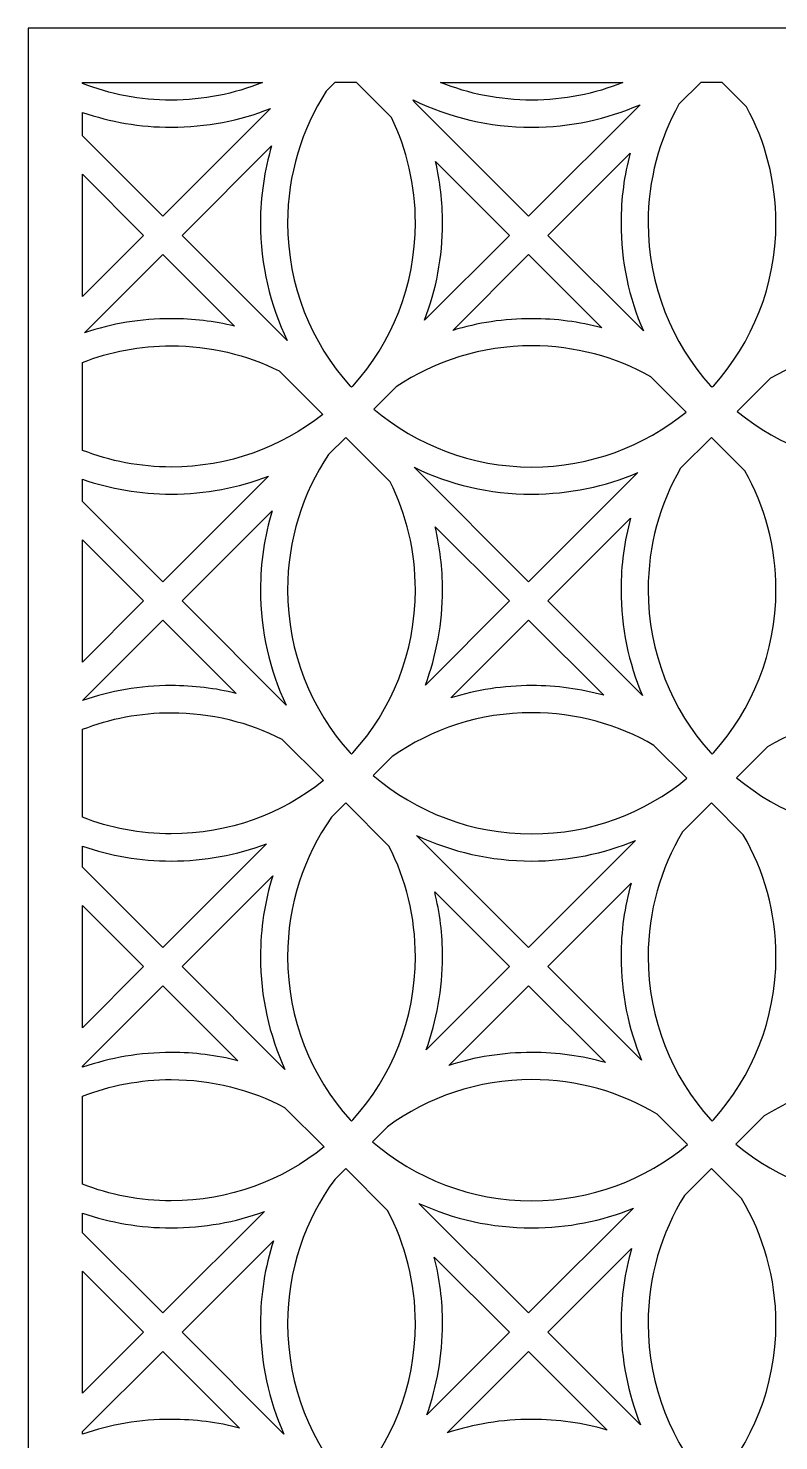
# Model space of a CAD drawing. Header units: centimetres. Extents: x -9.6 to 1.7, y -7 to 12.9.
# Drawn here: x -3.5 to -0.78, y 7.76 to 12.89 of the extents above; entities that cross this region are included whole.
import ezdxf

# ---------------------------------------------------------------- set-up
doc = ezdxf.new("R2010")
doc.units = ezdxf.units.CM
doc.header["$MEASUREMENT"] = 0
doc.layers.add('layer 1', color=7, linetype='Continuous')

msp = doc.modelspace()

# ---------------------------------------------------------------- linework, layer by layer
at = {"layer": 'layer 1', "color": 242}
for points, knots in [([(-3.50443, -7.01306), (-3.50443, -7.01306), (-3.50443, -6.87915), (-3.50443, -6.87915), (-3.50443, -6.87915), (-3.50443, -6.87915), (-3.50443, -6.07805), (-3.50443, -6.07805), (-3.50443, -6.07805), (-3.50443, -6.07805), (-3.50443, -5.8667), (-3.50443, -5.8667), (-3.50443, -5.8667), (-3.50443, -5.8667), (-3.50443, -5.76213), (-3.50443, -5.76213), (-3.50443, -5.76213), (-3.50443, -5.76213), (-3.50443, -5.55076), (-3.50443, -5.55076), (-3.50443, -5.55076), (-3.50443, -5.55076), (-3.50443, -4.74492), (-3.50443, -4.74492), (-3.50443, -4.74492), (-3.50443, -4.74492), (-3.50443, -4.53359), (-3.50443, -4.53359), (-3.50443, -4.53359), (-3.50443, -4.53359), (-3.50443, -4.42902), (-3.50443, -4.42902), (-3.50443, -4.42902), (-3.50443, -4.42902), (-3.50443, -4.21759), (-3.50443, -4.21759), (-3.50443, -4.21759), (-3.50443, -4.21759), (-3.50443, -3.4119), (-3.50443, -3.4119), (-3.50443, -3.4119), (-3.50443, -3.4119), (-3.50443, -3.20048), (-3.50443, -3.20048), (-3.50443, -3.20048), (-3.50443, -3.20048), (-3.50443, -3.09591), (-3.50443, -3.09591), (-3.50443, -3.09591), (-3.50443, -3.09591), (-3.50443, -2.88462), (-3.50443, -2.88462), (-3.50443, -2.88462), (-3.50443, -2.88462), (-3.50443, -2.07877), (-3.50443, -2.07877), (-3.50443, -2.07877), (-3.50443, -2.07877), (-3.50443, -1.86737), (-3.50443, -1.86737), (-3.50443, -1.86737), (-3.50443, -1.86737), (-3.50443, -1.7628), (-3.50443, -1.7628), (-3.50443, -1.7628), (-3.50443, -1.7628), (-3.50443, -1.55138), (-3.50443, -1.55138), (-3.50443, -1.55138), (-3.50443, -1.55138), (-3.50443, -0.74559), (-3.50443, -0.74559), (-3.50443, -0.74559), (-3.50443, -0.74559), (-3.50443, -0.53426), (-3.50443, -0.53426), (-3.50443, -0.53426), (-3.50443, -0.53426), (-3.50443, -0.42969), (-3.50443, -0.42969), (-3.50443, -0.42969), (-3.50443, -0.42969), (-3.50443, -0.21832), (-3.50443, -0.21832), (-3.50443, -0.21832), (-3.50443, -0.21832), (-3.50443, 0.58742), (-3.50443, 0.58742), (-3.50443, 0.58742), (-3.50443, 0.58742), (-3.50443, 0.79885), (-3.50443, 0.79885), (-3.50443, 0.79885), (-3.50443, 0.79885), (-3.50443, 0.90342), (-3.50443, 0.90342), (-3.50443, 0.90342), (-3.50443, 0.90342), (-3.50443, 1.11481), (-3.50443, 1.11481), (-3.50443, 1.11481), (-3.50443, 1.11481), (-3.50443, 1.92064), (-3.50443, 1.92064), (-3.50443, 1.92064), (-3.50443, 1.92064), (-3.50443, 2.13196), (-3.50443, 2.13196), (-3.50443, 2.13196), (-3.50443, 2.13196), (-3.50443, 2.23653), (-3.50443, 2.23653), (-3.50443, 2.23653), (-3.50443, 2.23653), (-3.50443, 2.44794), (-3.50443, 2.44794), (-3.50443, 2.44794), (-3.50443, 2.44794), (-3.50443, 3.25364), (-3.50443, 3.25364), (-3.50443, 3.25364), (-3.50443, 3.25364), (-3.50443, 3.46508), (-3.50443, 3.46508), (-3.50443, 3.46508), (-3.50443, 3.46508), (-3.50443, 3.56965), (-3.50443, 3.56965), (-3.50443, 3.56965), (-3.50443, 3.56965), (-3.50443, 3.78101), (-3.50443, 3.78101), (-3.50443, 3.78101), (-3.50443, 3.78101), (-3.50443, 4.58616), (-3.50443, 4.58616), (-3.50443, 4.58616), (-3.50443, 4.58616), (-3.50443, 4.79819), (-3.50443, 4.79819), (-3.50443, 4.79819), (-3.50443, 4.79819), (-3.50443, 4.90276), (-3.50443, 4.90276), (-3.50443, 4.90276), (-3.50443, 4.90276), (-3.50443, 5.11408), (-3.50443, 5.11408), (-3.50443, 5.11408), (-3.50443, 5.11408), (-3.50443, 5.91455), (-3.50443, 5.91455), (-3.50443, 5.91455), (-3.50443, 5.91455), (-3.50443, 6.13129), (-3.50443, 6.13129), (-3.50443, 6.13129), (-3.50443, 6.13129), (-3.50443, 6.23587), (-3.50443, 6.23587), (-3.50443, 6.23587), (-3.50443, 6.23587), (-3.50443, 6.44722), (-3.50443, 6.44722), (-3.50443, 6.44722), (-3.50443, 6.44722), (-3.50443, 7.24295), (-3.50443, 7.24295), (-3.50443, 7.24295), (-3.50443, 7.24295), (-3.50443, 7.46441), (-3.50443, 7.46441), (-3.50443, 7.46441), (-3.50443, 7.46441), (-3.50443, 7.56898), (-3.50443, 7.56898), (-3.50443, 7.56898), (-3.50443, 7.56898), (-3.50443, 7.78033), (-3.50443, 7.78033), (-3.50443, 7.78033), (-3.50443, 7.78033), (-3.50443, 8.57134), (-3.50443, 8.57134), (-3.50443, 8.57134), (-3.50443, 8.57134), (-3.50443, 8.79752), (-3.50443, 8.79752), (-3.50443, 8.79752), (-3.50443, 8.79752), (-3.50443, 8.90209), (-3.50443, 8.90209), (-3.50443, 8.90209), (-3.50443, 8.90209), (-3.50443, 9.11339), (-3.50443, 9.11339), (-3.50443, 9.11339), (-3.50443, 9.11339), (-3.50443, 9.89973), (-3.50443, 9.89973), (-3.50443, 9.89973), (-3.50443, 9.89973), (-3.50443, 10.13063), (-3.50443, 10.13063), (-3.50443, 10.13063), (-3.50443, 10.13063), (-3.50443, 10.2352), (-3.50443, 10.2352), (-3.50443, 10.2352), (-3.50443, 10.2352), (-3.50443, 10.4466), (-3.50443, 10.4466), (-3.50443, 10.4466), (-3.50443, 10.4466), (-3.50443, 11.22812), (-3.50443, 11.22812), (-3.50443, 11.22812), (-3.50443, 11.22812), (-3.50443, 11.46374), (-3.50443, 11.46374), (-3.50443, 11.46374), (-3.50443, 11.46374), (-3.50443, 11.56825), (-3.50443, 11.56825), (-3.50443, 11.56825), (-3.50443, 11.56825), (-3.50443, 11.77965), (-3.50443, 11.77965), (-3.50443, 11.77965), (-3.50443, 11.77965), (-3.50443, 12.55652), (-3.50443, 12.55652), (-3.50443, 12.55652), (-3.50443, 12.55652), (-3.50443, 12.79685), (-3.50443, 12.79685), (-3.50443, 12.79685), (-3.50443, 12.79685), (-3.50443, 12.89), (-3.50443, 12.89), (-3.50443, 12.89), (-3.50443, 12.89), (-2.50952, 12.89), (-2.50952, 12.89), (-2.50952, 12.89), (-2.50952, 12.89), (-2.19343, 12.89), (-2.19343, 12.89), (-2.19343, 12.89), (-2.19343, 12.89), (-1.18112, 12.89), (-1.18112, 12.89), (-1.18112, 12.89), (-1.18112, 12.89), (-0.86504, 12.89), (-0.86504, 12.89), (-0.86504, 12.89), (-0.86504, 12.89), (0.14727, 12.89), (0.14727, 12.89), (0.14727, 12.89), (0.14727, 12.89), (0.46335, 12.89), (0.46335, 12.89), (0.46335, 12.89), (0.46335, 12.89), (1.47566, 12.89), (1.47566, 12.89), (1.47566, 12.89), (1.47566, 12.89), (1.65197, 12.89), (1.65197, 12.89), (1.65197, 12.89), (1.65197, 12.89), (1.65197, 12.71368), (1.65197, 12.71368), (1.65197, 12.71368), (1.65197, 12.71368), (1.65197, 11.64998), (1.65197, 11.64998), (1.65197, 11.64998), (1.65197, 11.64998), (1.65197, 11.38212), (1.65197, 11.38212), (1.65197, 11.38212), (1.65197, 11.38212), (1.65197, 10.31687), (1.65197, 10.31687), (1.65197, 10.31687), (1.65197, 10.31687), (1.65197, 10.04892), (1.65197, 10.04892), (1.65197, 10.04892), (1.65197, 10.04892), (1.65197, 8.98376), (1.65197, 8.98376), (1.65197, 8.98376), (1.65197, 8.98376), (1.65197, 8.71584), (1.65197, 8.71584), (1.65197, 8.71584), (1.65197, 8.71584), (1.65197, 7.65065), (1.65197, 7.65065), (1.65197, 7.65065), (1.65197, 7.65065), (1.65197, 7.38278), (1.65197, 7.38278), (1.65197, 7.38278), (1.65197, 7.38278), (1.65197, 6.31757), (1.65197, 6.31757), (1.65197, 6.31757), (1.65197, 6.31757), (1.65197, 6.04965), (1.65197, 6.04965), (1.65197, 6.04965), (1.65197, 6.04965), (1.65197, 4.98447), (1.65197, 4.98447), (1.65197, 4.98447), (1.65197, 4.98447), (1.65197, 4.7165), (1.65197, 4.7165), (1.65197, 4.7165), (1.65197, 4.7165), (1.65197, 3.65134), (1.65197, 3.65134), (1.65197, 3.65134), (1.65197, 3.65134), (1.65197, 3.38337), (1.65197, 3.38337), (1.65197, 3.38337), (1.65197, 3.38337), (1.65197, 2.31821), (1.65197, 2.31821), (1.65197, 2.31821), (1.65197, 2.31821), (1.65197, 2.05025), (1.65197, 2.05025), (1.65197, 2.05025), (1.65197, 2.05025), (1.65197, 0.98506), (1.65197, 0.98506), (1.65197, 0.98506), (1.65197, 0.98506), (1.65197, 0.71716), (1.65197, 0.71716), (1.65197, 0.71716), (1.65197, 0.71716), (1.65197, -0.34804), (1.65197, -0.34804), (1.65197, -0.34804), (1.65197, -0.34804), (1.65197, -0.6159), (1.65197, -0.6159), (1.65197, -0.6159), (1.65197, -0.6159), (1.65197, -1.68111), (1.65197, -1.68111), (1.65197, -1.68111), (1.65197, -1.68111), (1.65197, -1.94899), (1.65197, -1.94899), (1.65197, -1.94899), (1.65197, -1.94899), (1.65197, -3.01419), (1.65197, -3.01419), (1.65197, -3.01419), (1.65197, -3.01419), (1.65197, -3.28215), (1.65197, -3.28215), (1.65197, -3.28215), (1.65197, -3.28215), (1.65197, -4.34732), (1.65197, -4.34732), (1.65197, -4.34732), (1.65197, -4.34732), (1.65197, -4.61528), (1.65197, -4.61528), (1.65197, -4.61528), (1.65197, -4.61528), (1.65197, -5.68045), (1.65197, -5.68045), (1.65197, -5.68045), (1.65197, -5.68045), (1.65197, -5.94842), (1.65197, -5.94842), (1.65197, -5.94842), (1.65197, -5.94842), (1.65197, -7.01306), (1.65197, -7.01306), (1.65197, -7.01306), (1.65197, -7.01306), (1.59217, -7.01306), (1.59217, -7.01306), (1.59217, -7.01306), (1.59217, -7.01306), (1.32374, -7.01306), (1.32374, -7.01306), (1.32374, -7.01306), (1.32374, -7.01306), (0.56219, -7.01306), (0.56219, -7.01306), (0.56219, -7.01306), (0.56219, -7.01306), (0.343, -7.01306), (0.343, -7.01306), (0.343, -7.01306), (0.343, -7.01306), (0.26378, -7.01306), (0.26378, -7.01306), (0.26378, -7.01306), (0.26378, -7.01306), (0.01441, -7.01306), (0.01441, -7.01306), (0.01441, -7.01306), (0.01441, -7.01306), (-0.74712, -7.01306), (-0.74712, -7.01306), (-0.74712, -7.01306), (-0.74712, -7.01306), (-0.98155, -7.01306), (-0.98155, -7.01306), (-0.98155, -7.01306), (-0.98155, -7.01306), (-1.06461, -7.01306), (-1.06461, -7.01306), (-1.06461, -7.01306), (-1.06461, -7.01306), (-1.29501, -7.01306), (-1.29501, -7.01306), (-1.29501, -7.01306), (-1.29501, -7.01306), (-2.0565, -7.01306), (-2.0565, -7.01306), (-2.0565, -7.01306), (-2.0565, -7.01306), (-2.30994, -7.01306), (-2.30994, -7.01306), (-2.30994, -7.01306), (-2.30994, -7.01306), (-2.38508, -7.01306), (-2.38508, -7.01306), (-2.38508, -7.01306), (-2.38508, -7.01306), (-2.60434, -7.01306), (-2.60434, -7.01306), (-2.60434, -7.01306), (-2.60434, -7.01306), (-3.36596, -7.01306), (-3.36596, -7.01306), (-3.36596, -7.01306), (-3.36596, -7.01306), (-3.50443, -7.01306), (-3.50443, -7.01306)], [0, 0, 0, 0, 0.0086957, 0.0086957, 0.0086957, 0.0086957, 0.0173913, 0.0173913, 0.0173913, 0.0173913, 0.026087, 0.026087, 0.026087, 0.026087, 0.0347826, 0.0347826, 0.0347826, 0.0347826, 0.0434783, 0.0434783, 0.0434783, 0.0434783, 0.0521739, 0.0521739, 0.0521739, 0.0521739, 0.0608696, 0.0608696, 0.0608696, 0.0608696, 0.0695652, 0.0695652, 0.0695652, 0.0695652, 0.0782609, 0.0782609, 0.0782609, 0.0782609, 0.0869565, 0.0869565, 0.0869565, 0.0869565, 0.0956522, 0.0956522, 0.0956522, 0.0956522, 0.1043478, 0.1043478, 0.1043478, 0.1043478, 0.1130435, 0.1130435, 0.1130435, 0.1130435, 0.1217391, 0.1217391, 0.1217391, 0.1217391, 0.1304348, 0.1304348, 0.1304348, 0.1304348, 0.1391304, 0.1391304, 0.1391304, 0.1391304, 0.1478261, 0.1478261, 0.1478261, 0.1478261, 0.1565217, 0.1565217, 0.1565217, 0.1565217, 0.1652174, 0.1652174, 0.1652174, 0.1652174, 0.173913, 0.173913, 0.173913, 0.173913, 0.1826087, 0.1826087, 0.1826087, 0.1826087, 0.1913043, 0.1913043, 0.1913043, 0.1913043, 0.2, 0.2, 0.2, 0.2, 0.2086957, 0.2086957, 0.2086957, 0.2086957, 0.2173913, 0.2173913, 0.2173913, 0.2173913, 0.226087, 0.226087, 0.226087, 0.226087, 0.2347826, 0.2347826, 0.2347826, 0.2347826, 0.2434783, 0.2434783, 0.2434783, 0.2434783, 0.2521739, 0.2521739, 0.2521739, 0.2521739, 0.2608696, 0.2608696, 0.2608696, 0.2608696, 0.2695652, 0.2695652, 0.2695652, 0.2695652, 0.2782609, 0.2782609, 0.2782609, 0.2782609, 0.2869565, 0.2869565, 0.2869565, 0.2869565, 0.2956522, 0.2956522, 0.2956522, 0.2956522, 0.3043478, 0.3043478, 0.3043478, 0.3043478, 0.3130435, 0.3130435, 0.3130435, 0.3130435, 0.3217391, 0.3217391, 0.3217391, 0.3217391, 0.3304348, 0.3304348, 0.3304348, 0.3304348, 0.3391304, 0.3391304, 0.3391304, 0.3391304, 0.3478261, 0.3478261, 0.3478261, 0.3478261, 0.3565217, 0.3565217, 0.3565217, 0.3565217, 0.3652174, 0.3652174, 0.3652174, 0.3652174, 0.373913, 0.373913, 0.373913, 0.373913, 0.3826087, 0.3826087, 0.3826087, 0.3826087, 0.3913043, 0.3913043, 0.3913043, 0.3913043, 0.4, 0.4, 0.4, 0.4, 0.4086957, 0.4086957, 0.4086957, 0.4086957, 0.4173913, 0.4173913, 0.4173913, 0.4173913, 0.426087, 0.426087, 0.426087, 0.426087, 0.4347826, 0.4347826, 0.4347826, 0.4347826, 0.4434783, 0.4434783, 0.4434783, 0.4434783, 0.4521739, 0.4521739, 0.4521739, 0.4521739, 0.4608696, 0.4608696, 0.4608696, 0.4608696, 0.4695652, 0.4695652, 0.4695652, 0.4695652, 0.4782609, 0.4782609, 0.4782609, 0.4782609, 0.4869565, 0.4869565, 0.4869565, 0.4869565, 0.4956522, 0.4956522, 0.4956522, 0.4956522, 0.5043478, 0.5043478, 0.5043478, 0.5043478, 0.5130435, 0.5130435, 0.5130435, 0.5130435, 0.5217391, 0.5217391, 0.5217391, 0.5217391, 0.5304348, 0.5304348, 0.5304348, 0.5304348, 0.5391304, 0.5391304, 0.5391304, 0.5391304, 0.5478261, 0.5478261, 0.5478261, 0.5478261, 0.5565217, 0.5565217, 0.5565217, 0.5565217, 0.5652174, 0.5652174, 0.5652174, 0.5652174, 0.573913, 0.573913, 0.573913, 0.573913, 0.5826087, 0.5826087, 0.5826087, 0.5826087, 0.5913043, 0.5913043, 0.5913043, 0.5913043, 0.6, 0.6, 0.6, 0.6, 0.6086957, 0.6086957, 0.6086957, 0.6086957, 0.6173913, 0.6173913, 0.6173913, 0.6173913, 0.626087, 0.626087, 0.626087, 0.626087, 0.6347826, 0.6347826, 0.6347826, 0.6347826, 0.6434783, 0.6434783, 0.6434783, 0.6434783, 0.6521739, 0.6521739, 0.6521739, 0.6521739, 0.6608696, 0.6608696, 0.6608696, 0.6608696, 0.6695652, 0.6695652, 0.6695652, 0.6695652, 0.6782609, 0.6782609, 0.6782609, 0.6782609, 0.6869565, 0.6869565, 0.6869565, 0.6869565, 0.6956522, 0.6956522, 0.6956522, 0.6956522, 0.7043478, 0.7043478, 0.7043478, 0.7043478, 0.7130435, 0.7130435, 0.7130435, 0.7130435, 0.7217391, 0.7217391, 0.7217391, 0.7217391, 0.7304348, 0.7304348, 0.7304348, 0.7304348, 0.7391304, 0.7391304, 0.7391304, 0.7391304, 0.7478261, 0.7478261, 0.7478261, 0.7478261, 0.7565217, 0.7565217, 0.7565217, 0.7565217, 0.7652174, 0.7652174, 0.7652174, 0.7652174, 0.773913, 0.773913, 0.773913, 0.773913, 0.7826087, 0.7826087, 0.7826087, 0.7826087, 0.7913043, 0.7913043, 0.7913043, 0.7913043, 0.8, 0.8, 0.8, 0.8, 0.8086957, 0.8086957, 0.8086957, 0.8086957, 0.8173913, 0.8173913, 0.8173913, 0.8173913, 0.826087, 0.826087, 0.826087, 0.826087, 0.8347826, 0.8347826, 0.8347826, 0.8347826, 0.8434783, 0.8434783, 0.8434783, 0.8434783, 0.8521739, 0.8521739, 0.8521739, 0.8521739, 0.8608696, 0.8608696, 0.8608696, 0.8608696, 0.8695652, 0.8695652, 0.8695652, 0.8695652, 0.8782609, 0.8782609, 0.8782609, 0.8782609, 0.8869565, 0.8869565, 0.8869565, 0.8869565, 0.8956522, 0.8956522, 0.8956522, 0.8956522, 0.9043478, 0.9043478, 0.9043478, 0.9043478, 0.9130435, 0.9130435, 0.9130435, 0.9130435, 0.9217391, 0.9217391, 0.9217391, 0.9217391, 0.9304348, 0.9304348, 0.9304348, 0.9304348, 0.9391304, 0.9391304, 0.9391304, 0.9391304, 0.9478261, 0.9478261, 0.9478261, 0.9478261, 0.9565217, 0.9565217, 0.9565217, 0.9565217, 0.9652174, 0.9652174, 0.9652174, 0.9652174, 0.973913, 0.973913, 0.973913, 0.973913, 0.9826087, 0.9826087, 0.9826087, 0.9826087, 1, 1, 1, 1]), ([(-3.30737, 12.68932), (-3.20748, 12.65033), (-3.09881, 12.62892), (-2.98513, 12.62892), (-2.98513, 12.62892), (-2.86799, 12.62892), (-2.75616, 12.65165), (-2.65378, 12.69294), (-2.65378, 12.69294), (-2.65378, 12.69294), (-3.30737, 12.69294), (-3.30737, 12.69294), (-3.30737, 12.69294), (-3.30737, 12.69294), (-3.30737, 12.68932), (-3.30737, 12.68932)], [0, 0, 0, 0, 0.2, 0.2, 0.2, 0.2, 0.4, 0.4, 0.4, 0.4, 0.6, 0.6, 0.6, 0.6, 1, 1, 1, 1]), ([(-2.56252, 12.18258), (-2.56252, 12.35871), (-2.51114, 12.52286), (-2.42256, 12.66087), (-2.42256, 12.66087), (-2.42256, 12.66087), (-2.39049, 12.69294), (-2.39049, 12.69294), (-2.39049, 12.69294), (-2.39049, 12.69294), (-2.31246, 12.69294), (-2.31246, 12.69294), (-2.31246, 12.69294), (-2.31246, 12.69294), (-2.18522, 12.5657), (-2.18522, 12.5657), (-2.18522, 12.5657), (-2.12956, 12.44973), (-2.09836, 12.31979), (-2.09836, 12.18258), (-2.09836, 12.18258), (-2.09836, 11.95479), (-2.18433, 11.74707), (-2.32554, 11.59), (-2.32554, 11.59), (-2.32717, 11.58857), (-2.3288, 11.58712), (-2.33043, 11.58568), (-2.33043, 11.58568), (-2.3321, 11.58716), (-2.33378, 11.58865), (-2.33546, 11.59012), (-2.33546, 11.59012), (-2.4766, 11.74718), (-2.56252, 11.95485), (-2.56252, 12.18258)], [0, 0, 0, 0, 0.1, 0.1, 0.1, 0.1, 0.2, 0.2, 0.2, 0.2, 0.3, 0.3, 0.3, 0.3, 0.4, 0.4, 0.4, 0.4, 0.5, 0.5, 0.5, 0.5, 0.6, 0.6, 0.6, 0.6, 0.7, 0.7, 0.7, 0.7, 0.8, 0.8, 0.8, 0.8, 1, 1, 1, 1]), ([(-2.00702, 12.69294), (-1.90468, 12.65166), (-1.79287, 12.62892), (-1.67575, 12.62892), (-1.67575, 12.62892), (-1.55864, 12.62892), (-1.44684, 12.65166), (-1.34449, 12.69294), (-1.34449, 12.69294), (-1.34449, 12.69294), (-2.00702, 12.69294), (-2.00702, 12.69294)], [0, 0, 0, 0, 0.25, 0.25, 0.25, 0.25, 0.5, 0.5, 0.5, 0.5, 1, 1, 1, 1]), ([(-1.25314, 12.18258), (-1.25314, 12.33904), (-1.21255, 12.48603), (-1.14139, 12.61364), (-1.14139, 12.61364), (-1.14139, 12.61364), (-1.0621, 12.69294), (-1.0621, 12.69294), (-1.0621, 12.69294), (-1.0621, 12.69294), (-0.98406, 12.69294), (-0.98406, 12.69294), (-0.98406, 12.69294), (-0.98406, 12.69294), (-0.89566, 12.60454), (-0.89566, 12.60454), (-0.89566, 12.60454), (-0.82763, 12.47905), (-0.78898, 12.33532), (-0.78898, 12.18258), (-0.78898, 12.18258), (-0.78898, 11.95479), (-0.87495, 11.74706), (-1.01616, 11.59), (-1.01616, 11.59), (-1.01779, 11.58856), (-1.01942, 11.58712), (-1.02105, 11.58568), (-1.02105, 11.58568), (-1.02272, 11.58717), (-1.0244, 11.58866), (-1.02609, 11.59013), (-1.02609, 11.59013), (-1.16722, 11.74719), (-1.25314, 11.95486), (-1.25314, 12.18258)], [0, 0, 0, 0, 0.1, 0.1, 0.1, 0.1, 0.2, 0.2, 0.2, 0.2, 0.3, 0.3, 0.3, 0.3, 0.4, 0.4, 0.4, 0.4, 0.5, 0.5, 0.5, 0.5, 0.6, 0.6, 0.6, 0.6, 0.7, 0.7, 0.7, 0.7, 0.8, 0.8, 0.8, 0.8, 1, 1, 1, 1]), ([(-1.2821, 12.61228), (-1.40268, 12.55965), (-1.5358, 12.53039), (-1.67575, 12.53039), (-1.67575, 12.53039), (-1.83039, 12.53039), (-1.97671, 12.56606), (-2.10695, 12.62959), (-2.10695, 12.62959), (-2.10598, 12.62769), (-2.10501, 12.62579), (-2.10406, 12.62388), (-2.10406, 12.62388), (-2.10406, 12.62388), (-1.68728, 12.2071), (-1.68728, 12.2071), (-1.68728, 12.2071), (-1.68728, 12.2071), (-1.2821, 12.61228), (-1.2821, 12.61228)], [0, 0, 0, 0, 0.1666667, 0.1666667, 0.1666667, 0.1666667, 0.3333333, 0.3333333, 0.3333333, 0.3333333, 0.5, 0.5, 0.5, 0.5, 0.6666667, 0.6666667, 0.6666667, 0.6666667, 1, 1, 1, 1]), ([(-2.62411, 12.59866), (-2.73591, 12.5546), (-2.8577, 12.53039), (-2.98513, 12.53039), (-2.98513, 12.53039), (-3.09798, 12.53039), (-3.2064, 12.5494), (-3.30737, 12.58435), (-3.30737, 12.58435), (-3.30737, 12.58435), (-3.30737, 12.4988), (-3.30737, 12.4988), (-3.30737, 12.4988), (-3.30737, 12.4988), (-3.01567, 12.2071), (-3.01567, 12.2071), (-3.01567, 12.2071), (-3.01567, 12.2071), (-2.62411, 12.59866), (-2.62411, 12.59866)], [0, 0, 0, 0, 0.1666667, 0.1666667, 0.1666667, 0.1666667, 0.3333333, 0.3333333, 0.3333333, 0.3333333, 0.5, 0.5, 0.5, 0.5, 0.6666667, 0.6666667, 0.6666667, 0.6666667, 1, 1, 1, 1]), ([(-2.66105, 12.18258), (-2.66105, 12.27998), (-2.64685, 12.37407), (-2.6205, 12.46293), (-2.6205, 12.46293), (-2.6205, 12.46293), (-2.946, 12.13743), (-2.946, 12.13743), (-2.946, 12.13743), (-2.946, 12.13743), (-2.56374, 11.75517), (-2.56374, 11.75517), (-2.56374, 11.75517), (-2.6261, 11.88446), (-2.66105, 12.02944), (-2.66105, 12.18258)], [0, 0, 0, 0, 0.2, 0.2, 0.2, 0.2, 0.4, 0.4, 0.4, 0.4, 0.6, 0.6, 0.6, 0.6, 1, 1, 1, 1]), ([(-1.35167, 12.18258), (-1.35167, 12.27037), (-1.34012, 12.35546), (-1.31857, 12.43647), (-1.31857, 12.43647), (-1.31857, 12.43647), (-1.61761, 12.13743), (-1.61761, 12.13743), (-1.61761, 12.13743), (-1.61761, 12.13743), (-1.27031, 11.79013), (-1.27031, 11.79013), (-1.27031, 11.79013), (-1.32261, 11.9104), (-1.35167, 12.04309), (-1.35167, 12.18258)], [0, 0, 0, 0, 0.2, 0.2, 0.2, 0.2, 0.4, 0.4, 0.4, 0.4, 0.6, 0.6, 0.6, 0.6, 1, 1, 1, 1]), ([(-2.02523, 12.40571), (-2.00862, 12.33401), (-1.99983, 12.25932), (-1.99983, 12.18258), (-1.99983, 12.18258), (-1.99983, 12.05802), (-2.02302, 11.93888), (-2.06521, 11.82917), (-2.06521, 11.82917), (-2.06521, 11.82917), (-1.75695, 12.13743), (-1.75695, 12.13743), (-1.75695, 12.13743), (-1.75695, 12.13743), (-2.02523, 12.40571), (-2.02523, 12.40571)], [0, 0, 0, 0, 0.2, 0.2, 0.2, 0.2, 0.4, 0.4, 0.4, 0.4, 0.6, 0.6, 0.6, 0.6, 1, 1, 1, 1]), ([(-3.30737, 11.9154), (-3.30737, 11.9154), (-3.08534, 12.13743), (-3.08534, 12.13743), (-3.08534, 12.13743), (-3.08534, 12.13743), (-3.30737, 12.35946), (-3.30737, 12.35946), (-3.30737, 12.35946), (-3.30737, 12.35946), (-3.30737, 11.9154), (-3.30737, 11.9154)], [0, 0, 0, 0, 0.25, 0.25, 0.25, 0.25, 0.5, 0.5, 0.5, 0.5, 1, 1, 1, 1]), ([(-3.30012, 11.78331), (-3.20122, 11.81668), (-3.09528, 11.83477), (-2.98513, 11.83477), (-2.98513, 11.83477), (-2.90616, 11.83477), (-2.82937, 11.82541), (-2.75576, 11.80785), (-2.75576, 11.80785), (-2.75576, 11.80785), (-3.01567, 12.06776), (-3.01567, 12.06776), (-3.01567, 12.06776), (-3.01567, 12.06776), (-3.30012, 11.78331), (-3.30012, 11.78331)], [0, 0, 0, 0, 0.2, 0.2, 0.2, 0.2, 0.4, 0.4, 0.4, 0.4, 0.6, 0.6, 0.6, 0.6, 1, 1, 1, 1]), ([(-1.96282, 11.79222), (-1.87199, 11.81986), (-1.77561, 11.83477), (-1.67575, 11.83477), (-1.67575, 11.83477), (-1.58762, 11.83477), (-1.50222, 11.82312), (-1.42093, 11.80141), (-1.42093, 11.80141), (-1.42093, 11.80141), (-1.68728, 12.06776), (-1.68728, 12.06776), (-1.68728, 12.06776), (-1.68728, 12.06776), (-1.96282, 11.79222), (-1.96282, 11.79222)], [0, 0, 0, 0, 0.2, 0.2, 0.2, 0.2, 0.4, 0.4, 0.4, 0.4, 0.6, 0.6, 0.6, 0.6, 1, 1, 1, 1]), ([(-3.30737, 11.35621), (-3.20748, 11.31722), (-3.09881, 11.29581), (-2.98513, 11.29581), (-2.98513, 11.29581), (-2.77733, 11.29581), (-2.58622, 11.36736), (-2.43503, 11.48712), (-2.43503, 11.48712), (-2.43503, 11.48712), (-2.59271, 11.6448), (-2.59271, 11.6448), (-2.59271, 11.6448), (-2.71102, 11.70331), (-2.84423, 11.73624), (-2.98513, 11.73624), (-2.98513, 11.73624), (-3.09881, 11.73624), (-3.20749, 11.71481), (-3.30737, 11.67581), (-3.30737, 11.67581), (-3.30737, 11.67581), (-3.30737, 11.35621), (-3.30737, 11.35621)], [0, 0, 0, 0, 0.1428571, 0.1428571, 0.1428571, 0.1428571, 0.2857143, 0.2857143, 0.2857143, 0.2857143, 0.4285714, 0.4285714, 0.4285714, 0.4285714, 0.5714286, 0.5714286, 0.5714286, 0.5714286, 0.7142857, 0.7142857, 0.7142857, 0.7142857, 1, 1, 1, 1]), ([(-1.11512, 11.4956), (-1.26791, 11.37074), (-1.46309, 11.29581), (-1.67575, 11.29581), (-1.67575, 11.29581), (-1.8943, 11.29581), (-2.09437, 11.37495), (-2.24895, 11.50608), (-2.24895, 11.50608), (-2.24895, 11.50608), (-2.16786, 11.58718), (-2.16786, 11.58718), (-2.16786, 11.58718), (-2.02704, 11.68131), (-1.85781, 11.73624), (-1.67575, 11.73624), (-1.67575, 11.73624), (-1.51866, 11.73624), (-1.37113, 11.69531), (-1.24315, 11.62363), (-1.24315, 11.62363), (-1.24315, 11.62363), (-1.11512, 11.4956), (-1.11512, 11.4956)], [0, 0, 0, 0, 0.1428571, 0.1428571, 0.1428571, 0.1428571, 0.2857143, 0.2857143, 0.2857143, 0.2857143, 0.4285714, 0.4285714, 0.4285714, 0.4285714, 0.5714286, 0.5714286, 0.5714286, 0.5714286, 0.7142857, 0.7142857, 0.7142857, 0.7142857, 1, 1, 1, 1]), ([(0.20464, 11.50423), (0.05035, 11.37421), (-0.14886, 11.29581), (-0.36637, 11.29581), (-0.36637, 11.29581), (-0.58007, 11.29581), (-0.77613, 11.37144), (-0.92925, 11.4974), (-0.92925, 11.4974), (-0.92925, 11.4974), (-0.80817, 11.61848), (-0.80817, 11.61848), (-0.80817, 11.61848), (-0.67809, 11.69338), (-0.52722, 11.73624), (-0.36637, 11.73624), (-0.36637, 11.73624), (-0.18938, 11.73624), (-0.02451, 11.68434), (0.11391, 11.59496), (0.11391, 11.59496), (0.11391, 11.59496), (0.20464, 11.50423), (0.20464, 11.50423)], [0, 0, 0, 0, 0.1428571, 0.1428571, 0.1428571, 0.1428571, 0.2857143, 0.2857143, 0.2857143, 0.2857143, 0.4285714, 0.4285714, 0.4285714, 0.4285714, 0.5714286, 0.5714286, 0.5714286, 0.5714286, 0.7142857, 0.7142857, 0.7142857, 0.7142857, 1, 1, 1, 1]), ([(-2.56252, 10.84947), (-2.56252, 11.03152), (-2.50761, 11.20077), (-2.41347, 11.34157), (-2.41347, 11.34157), (-2.41347, 11.34157), (-2.35148, 11.40356), (-2.35148, 11.40356), (-2.35148, 11.40356), (-2.35148, 11.40356), (-2.18981, 11.24189), (-2.18981, 11.24189), (-2.18981, 11.24189), (-2.1313, 11.12358), (-2.09836, 10.99037), (-2.09836, 10.84947), (-2.09836, 10.84947), (-2.09836, 10.62168), (-2.18432, 10.41395), (-2.32554, 10.25689), (-2.32554, 10.25689), (-2.32716, 10.25546), (-2.32879, 10.25403), (-2.33041, 10.25259), (-2.33041, 10.25259), (-2.33214, 10.25413), (-2.33388, 10.25566), (-2.33562, 10.25719), (-2.33562, 10.25719), (-2.47667, 10.41422), (-2.56252, 10.62183), (-2.56252, 10.84947)], [0, 0, 0, 0, 0.1111111, 0.1111111, 0.1111111, 0.1111111, 0.2222222, 0.2222222, 0.2222222, 0.2222222, 0.3333333, 0.3333333, 0.3333333, 0.3333333, 0.4444444, 0.4444444, 0.4444444, 0.4444444, 0.5555556, 0.5555556, 0.5555556, 0.5555556, 0.6666667, 0.6666667, 0.6666667, 0.6666667, 0.7777778, 0.7777778, 0.7777778, 0.7777778, 1, 1, 1, 1]), ([(-1.25314, 10.84947), (-1.25314, 11.01032), (-1.21029, 11.16118), (-1.13538, 11.29126), (-1.13538, 11.29126), (-1.13538, 11.29126), (-1.02308, 11.40356), (-1.02308, 11.40356), (-1.02308, 11.40356), (-1.02308, 11.40356), (-0.9016, 11.28208), (-0.9016, 11.28208), (-0.9016, 11.28208), (-0.8299, 11.15411), (-0.78898, 11.00656), (-0.78898, 10.84947), (-0.78898, 10.84947), (-0.78898, 10.62168), (-0.87495, 10.41395), (-1.01616, 10.25689), (-1.01616, 10.25689), (-1.0178, 10.25545), (-1.01943, 10.254), (-1.02106, 10.25255), (-1.02106, 10.25255), (-1.0227, 10.25401), (-1.02434, 10.25546), (-1.02599, 10.25691), (-1.02599, 10.25691), (-1.16718, 10.41398), (-1.25314, 10.62169), (-1.25314, 10.84947)], [0, 0, 0, 0, 0.1111111, 0.1111111, 0.1111111, 0.1111111, 0.2222222, 0.2222222, 0.2222222, 0.2222222, 0.3333333, 0.3333333, 0.3333333, 0.3333333, 0.4444444, 0.4444444, 0.4444444, 0.4444444, 0.5555556, 0.5555556, 0.5555556, 0.5555556, 0.6666667, 0.6666667, 0.6666667, 0.6666667, 0.7777778, 0.7777778, 0.7777778, 0.7777778, 1, 1, 1, 1]), ([(-1.29049, 11.2755), (-1.40884, 11.22515), (-1.53904, 11.19728), (-1.67575, 11.19728), (-1.67575, 11.19728), (-1.82889, 11.19728), (-1.97387, 11.23223), (-2.10317, 11.2946), (-2.10317, 11.2946), (-2.10317, 11.2946), (-1.68728, 10.87871), (-1.68728, 10.87871), (-1.68728, 10.87871), (-1.68728, 10.87871), (-1.29049, 11.2755), (-1.29049, 11.2755)], [0, 0, 0, 0, 0.2, 0.2, 0.2, 0.2, 0.4, 0.4, 0.4, 0.4, 0.6, 0.6, 0.6, 0.6, 1, 1, 1, 1]), ([(-2.63173, 11.26265), (-2.74144, 11.22046), (-2.86058, 11.19728), (-2.98513, 11.19728), (-2.98513, 11.19728), (-3.09798, 11.19728), (-3.2064, 11.21628), (-3.30737, 11.25124), (-3.30737, 11.25124), (-3.30737, 11.25124), (-3.30737, 11.17041), (-3.30737, 11.17041), (-3.30737, 11.17041), (-3.30737, 11.17041), (-3.01567, 10.87871), (-3.01567, 10.87871), (-3.01567, 10.87871), (-3.01567, 10.87871), (-2.63173, 11.26265), (-2.63173, 11.26265)], [0, 0, 0, 0, 0.1666667, 0.1666667, 0.1666667, 0.1666667, 0.3333333, 0.3333333, 0.3333333, 0.3333333, 0.5, 0.5, 0.5, 0.5, 0.6666667, 0.6666667, 0.6666667, 0.6666667, 1, 1, 1, 1]), ([(-2.66105, 10.84947), (-2.66105, 10.94933), (-2.64614, 11.0457), (-2.6185, 11.13654), (-2.6185, 11.13654), (-2.6185, 11.13654), (-2.946, 10.80904), (-2.946, 10.80904), (-2.946, 10.80904), (-2.946, 10.80904), (-2.56788, 10.43092), (-2.56788, 10.43092), (-2.56788, 10.43092), (-2.62761, 10.55797), (-2.66105, 10.69981), (-2.66105, 10.84947)], [0, 0, 0, 0, 0.2, 0.2, 0.2, 0.2, 0.4, 0.4, 0.4, 0.4, 0.6, 0.6, 0.6, 0.6, 1, 1, 1, 1]), ([(-1.35167, 10.84947), (-1.35167, 10.9396), (-1.33951, 11.02689), (-1.31682, 11.10983), (-1.31682, 11.10983), (-1.31682, 11.10983), (-1.61761, 10.80904), (-1.61761, 10.80904), (-1.61761, 10.80904), (-1.61761, 10.80904), (-1.27398, 10.46541), (-1.27398, 10.46541), (-1.27398, 10.46541), (-1.324, 10.58344), (-1.35167, 10.71323), (-1.35167, 10.84947)], [0, 0, 0, 0, 0.2, 0.2, 0.2, 0.2, 0.4, 0.4, 0.4, 0.4, 0.6, 0.6, 0.6, 0.6, 1, 1, 1, 1]), ([(-2.02675, 11.07884), (-2.00919, 11.00523), (-1.99983, 10.92844), (-1.99983, 10.84947), (-1.99983, 10.84947), (-1.99983, 10.72779), (-2.02196, 10.61127), (-2.06232, 10.50367), (-2.06232, 10.50367), (-2.06232, 10.50367), (-1.75695, 10.80904), (-1.75695, 10.80904), (-1.75695, 10.80904), (-1.75695, 10.80904), (-2.02675, 11.07884), (-2.02675, 11.07884)], [0, 0, 0, 0, 0.2, 0.2, 0.2, 0.2, 0.4, 0.4, 0.4, 0.4, 0.6, 0.6, 0.6, 0.6, 1, 1, 1, 1]), ([(-3.30737, 10.58701), (-3.30737, 10.58701), (-3.08534, 10.80904), (-3.08534, 10.80904), (-3.08534, 10.80904), (-3.08534, 10.80904), (-3.30737, 11.03106), (-3.30737, 11.03106), (-3.30737, 11.03106), (-3.30737, 11.03106), (-3.30737, 10.58701), (-3.30737, 10.58701)], [0, 0, 0, 0, 0.25, 0.25, 0.25, 0.25, 0.5, 0.5, 0.5, 0.5, 1, 1, 1, 1]), ([(-3.30736, 10.44768), (-3.20638, 10.48262), (-3.09798, 10.50166), (-2.98513, 10.50166), (-2.98513, 10.50166), (-2.90392, 10.50166), (-2.82502, 10.49176), (-2.74952, 10.47322), (-2.74952, 10.47322), (-2.74952, 10.47322), (-3.01567, 10.73937), (-3.01567, 10.73937), (-3.01567, 10.73937), (-3.01567, 10.73937), (-3.30736, 10.44768), (-3.30736, 10.44768)], [0, 0, 0, 0, 0.2, 0.2, 0.2, 0.2, 0.4, 0.4, 0.4, 0.4, 0.6, 0.6, 0.6, 0.6, 1, 1, 1, 1]), ([(-1.96957, 10.45707), (-1.87677, 10.48604), (-1.77808, 10.50166), (-1.67575, 10.50166), (-1.67575, 10.50166), (-1.58528, 10.50166), (-1.49769, 10.48939), (-1.41446, 10.46655), (-1.41446, 10.46655), (-1.41446, 10.46655), (-1.68728, 10.73937), (-1.68728, 10.73937), (-1.68728, 10.73937), (-1.68728, 10.73937), (-1.96957, 10.45707), (-1.96957, 10.45707)], [0, 0, 0, 0, 0.2, 0.2, 0.2, 0.2, 0.4, 0.4, 0.4, 0.4, 0.6, 0.6, 0.6, 0.6, 1, 1, 1, 1]), ([(-3.30737, 10.0231), (-3.20748, 9.98411), (-3.09881, 9.9627), (-2.98513, 9.9627), (-2.98513, 9.9627), (-2.77612, 9.9627), (-2.58401, 10.03509), (-2.43242, 10.15611), (-2.43242, 10.15611), (-2.43242, 10.15611), (-2.58333, 10.30703), (-2.58333, 10.30703), (-2.58333, 10.30703), (-2.70396, 10.36847), (-2.84051, 10.40313), (-2.98513, 10.40313), (-2.98513, 10.40313), (-3.09881, 10.40313), (-3.20748, 10.38172), (-3.30737, 10.34273), (-3.30737, 10.34273), (-3.30737, 10.34273), (-3.30737, 10.0231), (-3.30737, 10.0231)], [0, 0, 0, 0, 0.1428571, 0.1428571, 0.1428571, 0.1428571, 0.2857143, 0.2857143, 0.2857143, 0.2857143, 0.4285714, 0.4285714, 0.4285714, 0.4285714, 0.5714286, 0.5714286, 0.5714286, 0.5714286, 0.7142857, 0.7142857, 0.7142857, 0.7142857, 1, 1, 1, 1]), ([(-1.1125, 10.16459), (-1.26568, 10.03846), (-1.46188, 9.9627), (-1.67575, 9.9627), (-1.67575, 9.9627), (-1.8955, 9.9627), (-2.09658, 10.0427), (-2.25151, 10.17513), (-2.25151, 10.17513), (-2.25151, 10.17513), (-2.18281, 10.24383), (-2.18281, 10.24383), (-2.18281, 10.24383), (-2.0391, 10.3442), (-1.86431, 10.40313), (-1.67575, 10.40313), (-1.67575, 10.40313), (-1.51421, 10.40313), (-1.36275, 10.35989), (-1.23229, 10.28438), (-1.23229, 10.28438), (-1.23229, 10.28438), (-1.1125, 10.16459), (-1.1125, 10.16459)], [0, 0, 0, 0, 0.1428571, 0.1428571, 0.1428571, 0.1428571, 0.2857143, 0.2857143, 0.2857143, 0.2857143, 0.4285714, 0.4285714, 0.4285714, 0.4285714, 0.5714286, 0.5714286, 0.5714286, 0.5714286, 0.7142857, 0.7142857, 0.7142857, 0.7142857, 1, 1, 1, 1]), ([(0.2072, 10.17328), (0.05255, 10.04197), (-0.14765, 9.9627), (-0.36637, 9.9627), (-0.36637, 9.9627), (-0.58127, 9.9627), (-0.77834, 10.03919), (-0.93183, 10.16642), (-0.93183, 10.16642), (-0.93183, 10.16642), (-0.81971, 10.27854), (-0.81971, 10.27854), (-0.81971, 10.27854), (-0.68704, 10.35764), (-0.53202, 10.40313), (-0.36637, 10.40313), (-0.36637, 10.40313), (-0.18346, 10.40313), (-0.01348, 10.3477), (0.12772, 10.25276), (0.12772, 10.25276), (0.12772, 10.25276), (0.2072, 10.17328), (0.2072, 10.17328)], [0, 0, 0, 0, 0.1428571, 0.1428571, 0.1428571, 0.1428571, 0.2857143, 0.2857143, 0.2857143, 0.2857143, 0.4285714, 0.4285714, 0.4285714, 0.4285714, 0.5714286, 0.5714286, 0.5714286, 0.5714286, 0.7142857, 0.7142857, 0.7142857, 0.7142857, 1, 1, 1, 1]), ([(-2.56252, 9.51636), (-2.56252, 9.70491), (-2.50361, 9.87972), (-2.40323, 10.02342), (-2.40323, 10.02342), (-2.40323, 10.02342), (-2.35147, 10.07517), (-2.35147, 10.07517), (-2.35147, 10.07517), (-2.35147, 10.07517), (-2.19447, 9.91816), (-2.19447, 9.91816), (-2.19447, 9.91816), (-2.13303, 9.79753), (-2.09836, 9.66099), (-2.09836, 9.51636), (-2.09836, 9.51636), (-2.09836, 9.28857), (-2.18432, 9.08084), (-2.32553, 8.92378), (-2.32553, 8.92378), (-2.32716, 8.92235), (-2.32879, 8.92092), (-2.33041, 8.91947), (-2.33041, 8.91947), (-2.33214, 8.92101), (-2.33387, 8.92255), (-2.33562, 8.92408), (-2.33562, 8.92408), (-2.47666, 9.08111), (-2.56252, 9.28871), (-2.56252, 9.51636)], [0, 0, 0, 0, 0.1111111, 0.1111111, 0.1111111, 0.1111111, 0.2222222, 0.2222222, 0.2222222, 0.2222222, 0.3333333, 0.3333333, 0.3333333, 0.3333333, 0.4444444, 0.4444444, 0.4444444, 0.4444444, 0.5555556, 0.5555556, 0.5555556, 0.5555556, 0.6666667, 0.6666667, 0.6666667, 0.6666667, 0.7777778, 0.7777778, 0.7777778, 0.7777778, 1, 1, 1, 1]), ([(-1.25314, 9.51636), (-1.25314, 9.682), (-1.20766, 9.83704), (-1.12856, 9.9697), (-1.12856, 9.9697), (-1.12856, 9.9697), (-1.02308, 10.07517), (-1.02308, 10.07517), (-1.02308, 10.07517), (-1.02308, 10.07517), (-0.90774, 9.95982), (-0.90774, 9.95982), (-0.90774, 9.95982), (-0.83222, 9.82937), (-0.78898, 9.6779), (-0.78898, 9.51636), (-0.78898, 9.51636), (-0.78898, 9.28857), (-0.87495, 9.08084), (-1.01616, 8.92378), (-1.01616, 8.92378), (-1.0178, 8.92234), (-1.01943, 8.92089), (-1.02106, 8.91944), (-1.02106, 8.91944), (-1.02269, 8.92089), (-1.02433, 8.92233), (-1.02596, 8.92377), (-1.02596, 8.92377), (-1.16717, 9.08084), (-1.25314, 9.28857), (-1.25314, 9.51636)], [0, 0, 0, 0, 0.1111111, 0.1111111, 0.1111111, 0.1111111, 0.2222222, 0.2222222, 0.2222222, 0.2222222, 0.3333333, 0.3333333, 0.3333333, 0.3333333, 0.4444444, 0.4444444, 0.4444444, 0.4444444, 0.5555556, 0.5555556, 0.5555556, 0.5555556, 0.6666667, 0.6666667, 0.6666667, 0.6666667, 0.7777778, 0.7777778, 0.7777778, 0.7777778, 1, 1, 1, 1]), ([(-1.29855, 9.93904), (-1.41475, 9.89083), (-1.54214, 9.86417), (-1.67575, 9.86417), (-1.67575, 9.86417), (-1.82541, 9.86417), (-1.96726, 9.89761), (-2.0943, 9.95734), (-2.0943, 9.95734), (-2.0943, 9.95734), (-1.68728, 9.55032), (-1.68728, 9.55032), (-1.68728, 9.55032), (-1.68728, 9.55032), (-1.29855, 9.93904), (-1.29855, 9.93904)], [0, 0, 0, 0, 0.2, 0.2, 0.2, 0.2, 0.4, 0.4, 0.4, 0.4, 0.6, 0.6, 0.6, 0.6, 1, 1, 1, 1]), ([(-2.63934, 9.92665), (-2.74695, 9.8863), (-2.86345, 9.86417), (-2.98513, 9.86417), (-2.98513, 9.86417), (-3.09798, 9.86417), (-3.2064, 9.88317), (-3.30737, 9.91813), (-3.30737, 9.91813), (-3.30737, 9.91813), (-3.30737, 9.84201), (-3.30737, 9.84201), (-3.30737, 9.84201), (-3.30737, 9.84201), (-3.01567, 9.55032), (-3.01567, 9.55032), (-3.01567, 9.55032), (-3.01567, 9.55032), (-2.63934, 9.92665), (-2.63934, 9.92665)], [0, 0, 0, 0, 0.1666667, 0.1666667, 0.1666667, 0.1666667, 0.3333333, 0.3333333, 0.3333333, 0.3333333, 0.5, 0.5, 0.5, 0.5, 0.6666667, 0.6666667, 0.6666667, 0.6666667, 1, 1, 1, 1]), ([(-2.66105, 9.51636), (-2.66105, 9.61868), (-2.64543, 9.71737), (-2.61647, 9.81017), (-2.61647, 9.81017), (-2.61647, 9.81017), (-2.946, 9.48064), (-2.946, 9.48064), (-2.946, 9.48064), (-2.946, 9.48064), (-2.57202, 9.10666), (-2.57202, 9.10666), (-2.57202, 9.10666), (-2.62916, 9.23143), (-2.66105, 9.37017), (-2.66105, 9.51636)], [0, 0, 0, 0, 0.2, 0.2, 0.2, 0.2, 0.4, 0.4, 0.4, 0.4, 0.6, 0.6, 0.6, 0.6, 1, 1, 1, 1]), ([(-2.02827, 9.75197), (-2.00974, 9.67646), (-1.99983, 9.59757), (-1.99983, 9.51636), (-1.99983, 9.51636), (-1.99983, 9.39754), (-2.02088, 9.28363), (-2.05944, 9.17815), (-2.05944, 9.17815), (-2.05944, 9.17815), (-1.75695, 9.48064), (-1.75695, 9.48064), (-1.75695, 9.48064), (-1.75695, 9.48064), (-2.02827, 9.75197), (-2.02827, 9.75197)], [0, 0, 0, 0, 0.2, 0.2, 0.2, 0.2, 0.4, 0.4, 0.4, 0.4, 0.6, 0.6, 0.6, 0.6, 1, 1, 1, 1]), ([(-1.35167, 9.51636), (-1.35167, 9.60883), (-1.3389, 9.69832), (-1.31507, 9.78319), (-1.31507, 9.78319), (-1.31507, 9.78319), (-1.61761, 9.48064), (-1.61761, 9.48064), (-1.61761, 9.48064), (-1.61761, 9.48064), (-1.27727, 9.1403), (-1.27727, 9.1403), (-1.27727, 9.1403), (-1.32518, 9.25619), (-1.35167, 9.38318), (-1.35167, 9.51636)], [0, 0, 0, 0, 0.2, 0.2, 0.2, 0.2, 0.4, 0.4, 0.4, 0.4, 0.6, 0.6, 0.6, 0.6, 1, 1, 1, 1]), ([(-3.30737, 9.25862), (-3.30737, 9.25862), (-3.08534, 9.48064), (-3.08534, 9.48064), (-3.08534, 9.48064), (-3.08534, 9.48064), (-3.30737, 9.70267), (-3.30737, 9.70267), (-3.30737, 9.70267), (-3.30737, 9.70267), (-3.30737, 9.25862), (-3.30737, 9.25862)], [0, 0, 0, 0, 0.25, 0.25, 0.25, 0.25, 0.5, 0.5, 0.5, 0.5, 1, 1, 1, 1]), ([(-3.30737, 9.11455), (-3.20639, 9.1495), (-3.09799, 9.16854), (-2.98513, 9.16854), (-2.98513, 9.16854), (-2.90168, 9.16854), (-2.82067, 9.15812), (-2.74328, 9.13858), (-2.74328, 9.13858), (-2.74328, 9.13858), (-3.01567, 9.41097), (-3.01567, 9.41097), (-3.01567, 9.41097), (-3.01567, 9.41097), (-3.30737, 9.11928), (-3.30737, 9.11928), (-3.30737, 9.11928), (-3.30737, 9.11928), (-3.30737, 9.11455), (-3.30737, 9.11455)], [0, 0, 0, 0, 0.1666667, 0.1666667, 0.1666667, 0.1666667, 0.3333333, 0.3333333, 0.3333333, 0.3333333, 0.5, 0.5, 0.5, 0.5, 0.6666667, 0.6666667, 0.6666667, 0.6666667, 1, 1, 1, 1]), ([(-1.97656, 9.1217), (-1.88172, 9.15208), (-1.78066, 9.16854), (-1.67575, 9.16854), (-1.67575, 9.16854), (-1.58294, 9.16854), (-1.49314, 9.15569), (-1.40799, 9.13169), (-1.40799, 9.13169), (-1.40799, 9.13169), (-1.68728, 9.41097), (-1.68728, 9.41097), (-1.68728, 9.41097), (-1.68728, 9.41097), (-1.97656, 9.1217), (-1.97656, 9.1217)], [0, 0, 0, 0, 0.2, 0.2, 0.2, 0.2, 0.4, 0.4, 0.4, 0.4, 0.6, 0.6, 0.6, 0.6, 1, 1, 1, 1]), ([(-3.30737, 8.68999), (-3.20748, 8.651), (-3.09881, 8.62959), (-2.98513, 8.62959), (-2.98513, 8.62959), (-2.77492, 8.62959), (-2.5818, 8.70283), (-2.4298, 8.8251), (-2.4298, 8.8251), (-2.4298, 8.8251), (-2.57346, 8.96877), (-2.57346, 8.96877), (-2.57346, 8.96877), (-2.69649, 9.0334), (-2.83654, 9.07002), (-2.98513, 9.07002), (-2.98513, 9.07002), (-3.09881, 9.07002), (-3.20748, 9.04861), (-3.30737, 9.00962), (-3.30737, 9.00962), (-3.30737, 9.00962), (-3.30737, 8.68999), (-3.30737, 8.68999)], [0, 0, 0, 0, 0.1428571, 0.1428571, 0.1428571, 0.1428571, 0.2857143, 0.2857143, 0.2857143, 0.2857143, 0.4285714, 0.4285714, 0.4285714, 0.4285714, 0.5714286, 0.5714286, 0.5714286, 0.5714286, 0.7142857, 0.7142857, 0.7142857, 0.7142857, 1, 1, 1, 1]), ([(-1.10993, 8.83363), (-1.26348, 8.70622), (-1.46068, 8.62959), (-1.67575, 8.62959), (-1.67575, 8.62959), (-1.8967, 8.62959), (-2.0988, 8.71045), (-2.25407, 8.84418), (-2.25407, 8.84418), (-2.25407, 8.84418), (-2.19942, 8.89884), (-2.19942, 8.89884), (-2.19942, 8.89884), (-2.05266, 9.00643), (-1.87163, 9.07002), (-1.67575, 9.07002), (-1.67575, 9.07002), (-1.50942, 9.07002), (-1.35379, 9.02415), (-1.22075, 8.94445), (-1.22075, 8.94445), (-1.22075, 8.94445), (-1.10993, 8.83363), (-1.10993, 8.83363)], [0, 0, 0, 0, 0.1428571, 0.1428571, 0.1428571, 0.1428571, 0.2857143, 0.2857143, 0.2857143, 0.2857143, 0.4285714, 0.4285714, 0.4285714, 0.4285714, 0.5714286, 0.5714286, 0.5714286, 0.5714286, 0.7142857, 0.7142857, 0.7142857, 0.7142857, 1, 1, 1, 1]), ([(0.20975, 8.84234), (0.05476, 8.70973), (-0.14645, 8.62959), (-0.36637, 8.62959), (-0.36637, 8.62959), (-0.58247, 8.62959), (-0.78052, 8.70696), (-0.93438, 8.83547), (-0.93438, 8.83547), (-0.93438, 8.83547), (-0.8317, 8.93816), (-0.8317, 8.93816), (-0.8317, 8.93816), (-0.69642, 9.02174), (-0.53703, 9.07002), (-0.36637, 9.07002), (-0.36637, 9.07002), (-0.17685, 9.07002), (-0.00122, 9.01049), (0.14291, 8.90918), (0.14291, 8.90918), (0.14291, 8.90918), (0.20975, 8.84234), (0.20975, 8.84234)], [0, 0, 0, 0, 0.1428571, 0.1428571, 0.1428571, 0.1428571, 0.2857143, 0.2857143, 0.2857143, 0.2857143, 0.4285714, 0.4285714, 0.4285714, 0.4285714, 0.5714286, 0.5714286, 0.5714286, 0.5714286, 0.7142857, 0.7142857, 0.7142857, 0.7142857, 1, 1, 1, 1]), ([(-2.56252, 8.18325), (-2.56252, 8.37912), (-2.49894, 8.56016), (-2.39134, 8.70691), (-2.39134, 8.70691), (-2.39134, 8.70691), (-2.35147, 8.74678), (-2.35147, 8.74678), (-2.35147, 8.74678), (-2.35147, 8.74678), (-2.19962, 8.59492), (-2.19962, 8.59492), (-2.19962, 8.59492), (-2.13499, 8.47188), (-2.09836, 8.33184), (-2.09836, 8.18325), (-2.09836, 8.18325), (-2.09836, 7.95547), (-2.18432, 7.74774), (-2.32553, 7.59068), (-2.32553, 7.59068), (-2.32716, 7.58924), (-2.3288, 7.5878), (-2.33043, 7.58635), (-2.33043, 7.58635), (-2.3321, 7.58783), (-2.33378, 7.58932), (-2.33546, 7.5908), (-2.33546, 7.5908), (-2.4766, 7.74785), (-2.56252, 7.95552), (-2.56252, 8.18325)], [0, 0, 0, 0, 0.1111111, 0.1111111, 0.1111111, 0.1111111, 0.2222222, 0.2222222, 0.2222222, 0.2222222, 0.3333333, 0.3333333, 0.3333333, 0.3333333, 0.4444444, 0.4444444, 0.4444444, 0.4444444, 0.5555556, 0.5555556, 0.5555556, 0.5555556, 0.6666667, 0.6666667, 0.6666667, 0.6666667, 0.7777778, 0.7777778, 0.7777778, 0.7777778, 1, 1, 1, 1]), ([(-1.25314, 8.18325), (-1.25314, 8.35391), (-1.20487, 8.51331), (-1.12128, 8.64858), (-1.12128, 8.64858), (-1.12128, 8.64858), (-1.02308, 8.74678), (-1.02308, 8.74678), (-1.02308, 8.74678), (-1.02308, 8.74678), (-0.91456, 8.63825), (-0.91456, 8.63825), (-0.91456, 8.63825), (-0.83484, 8.50523), (-0.78898, 8.34958), (-0.78898, 8.18325), (-0.78898, 8.18325), (-0.78898, 7.95546), (-0.87494, 7.74773), (-1.01615, 7.59068), (-1.01615, 7.59068), (-1.01779, 7.58923), (-1.01943, 7.58779), (-1.02106, 7.58633), (-1.02106, 7.58633), (-1.0227, 7.5878), (-1.02435, 7.58925), (-1.026, 7.5907), (-1.026, 7.5907), (-1.16719, 7.74777), (-1.25314, 7.95548), (-1.25314, 8.18325)], [0, 0, 0, 0, 0.1111111, 0.1111111, 0.1111111, 0.1111111, 0.2222222, 0.2222222, 0.2222222, 0.2222222, 0.3333333, 0.3333333, 0.3333333, 0.3333333, 0.4444444, 0.4444444, 0.4444444, 0.4444444, 0.5555556, 0.5555556, 0.5555556, 0.5555556, 0.6666667, 0.6666667, 0.6666667, 0.6666667, 0.7777778, 0.7777778, 0.7777778, 0.7777778, 1, 1, 1, 1]), ([(-2.64693, 8.59067), (-2.75241, 8.55211), (-2.86632, 8.53106), (-2.98513, 8.53106), (-2.98513, 8.53106), (-3.09798, 8.53106), (-3.2064, 8.55006), (-3.30737, 8.58502), (-3.30737, 8.58502), (-3.30737, 8.58502), (-3.30737, 8.51362), (-3.30737, 8.51362), (-3.30737, 8.51362), (-3.30737, 8.51362), (-3.01567, 8.22192), (-3.01567, 8.22192), (-3.01567, 8.22192), (-3.01567, 8.22192), (-2.64693, 8.59067), (-2.64693, 8.59067)], [0, 0, 0, 0, 0.1666667, 0.1666667, 0.1666667, 0.1666667, 0.3333333, 0.3333333, 0.3333333, 0.3333333, 0.5, 0.5, 0.5, 0.5, 0.6666667, 0.6666667, 0.6666667, 0.6666667, 1, 1, 1, 1]), ([(-1.30653, 8.60267), (-1.42057, 8.55653), (-1.54519, 8.53106), (-1.67575, 8.53106), (-1.67575, 8.53106), (-1.82194, 8.53106), (-1.96068, 8.56295), (-2.08545, 8.62009), (-2.08545, 8.62009), (-2.08545, 8.62009), (-1.68728, 8.22192), (-1.68728, 8.22192), (-1.68728, 8.22192), (-1.68728, 8.22192), (-1.30653, 8.60267), (-1.30653, 8.60267)], [0, 0, 0, 0, 0.2, 0.2, 0.2, 0.2, 0.4, 0.4, 0.4, 0.4, 0.6, 0.6, 0.6, 0.6, 1, 1, 1, 1]), ([(-2.66105, 8.18325), (-2.66105, 8.28815), (-2.64459, 8.38921), (-2.6142, 8.48405), (-2.6142, 8.48405), (-2.6142, 8.48405), (-2.946, 8.15225), (-2.946, 8.15225), (-2.946, 8.15225), (-2.946, 8.15225), (-2.57591, 7.78216), (-2.57591, 7.78216), (-2.57591, 7.78216), (-2.6306, 7.90469), (-2.66105, 8.04041), (-2.66105, 8.18325)], [0, 0, 0, 0, 0.2, 0.2, 0.2, 0.2, 0.4, 0.4, 0.4, 0.4, 0.6, 0.6, 0.6, 0.6, 1, 1, 1, 1]), ([(-2.0298, 8.4251), (-2.01026, 8.34771), (-1.99983, 8.2667), (-1.99983, 8.18325), (-1.99983, 8.18325), (-1.99983, 8.06715), (-2.01998, 7.95576), (-2.05688, 7.85232), (-2.05688, 7.85232), (-2.05688, 7.85232), (-1.75695, 8.15225), (-1.75695, 8.15225), (-1.75695, 8.15225), (-1.75695, 8.15225), (-2.0298, 8.4251), (-2.0298, 8.4251)], [0, 0, 0, 0, 0.2, 0.2, 0.2, 0.2, 0.4, 0.4, 0.4, 0.4, 0.6, 0.6, 0.6, 0.6, 1, 1, 1, 1]), ([(-1.35167, 8.18325), (-1.35167, 8.27812), (-1.33822, 8.36986), (-1.31318, 8.45668), (-1.31318, 8.45668), (-1.31318, 8.45668), (-1.61761, 8.15225), (-1.61761, 8.15225), (-1.61761, 8.15225), (-1.61761, 8.15225), (-1.28053, 7.81517), (-1.28053, 7.81517), (-1.28053, 7.81517), (-1.32638, 7.9289), (-1.35167, 8.05312), (-1.35167, 8.18325)], [0, 0, 0, 0, 0.2, 0.2, 0.2, 0.2, 0.4, 0.4, 0.4, 0.4, 0.6, 0.6, 0.6, 0.6, 1, 1, 1, 1]), ([(-3.30737, 7.93023), (-3.30737, 7.93023), (-3.08534, 8.15225), (-3.08534, 8.15225), (-3.08534, 8.15225), (-3.08534, 8.15225), (-3.30737, 8.37428), (-3.30737, 8.37428), (-3.30737, 8.37428), (-3.30737, 8.37428), (-3.30737, 7.93023), (-3.30737, 7.93023)], [0, 0, 0, 0, 0.25, 0.25, 0.25, 0.25, 0.5, 0.5, 0.5, 0.5, 1, 1, 1, 1]), ([(-3.30737, 7.78149), (-3.20639, 7.81643), (-3.09798, 7.83543), (-2.98513, 7.83543), (-2.98513, 7.83543), (-2.89942, 7.83543), (-2.81626, 7.82446), (-2.73697, 7.80388), (-2.73697, 7.80388), (-2.73697, 7.80388), (-3.01567, 8.08258), (-3.01567, 8.08258), (-3.01567, 8.08258), (-3.01567, 8.08258), (-3.30737, 7.79088), (-3.30737, 7.79088), (-3.30737, 7.79088), (-3.30737, 7.79088), (-3.30737, 7.78149), (-3.30737, 7.78149)], [0, 0, 0, 0, 0.1666667, 0.1666667, 0.1666667, 0.1666667, 0.3333333, 0.3333333, 0.3333333, 0.3333333, 0.5, 0.5, 0.5, 0.5, 0.6666667, 0.6666667, 0.6666667, 0.6666667, 1, 1, 1, 1]), ([(-1.98354, 7.78632), (-1.88669, 7.81815), (-1.78324, 7.83543), (-1.67575, 7.83543), (-1.67575, 7.83543), (-1.58052, 7.83543), (-1.48846, 7.82187), (-1.40135, 7.79665), (-1.40135, 7.79665), (-1.40135, 7.79665), (-1.68728, 8.08258), (-1.68728, 8.08258), (-1.68728, 8.08258), (-1.68728, 8.08258), (-1.98354, 7.78632), (-1.98354, 7.78632)], [0, 0, 0, 0, 0.2, 0.2, 0.2, 0.2, 0.4, 0.4, 0.4, 0.4, 0.6, 0.6, 0.6, 0.6, 1, 1, 1, 1])]:
    msp.add_open_spline(points, degree=3, knots=knots, dxfattribs=at)

doc.saveas('drawing.dxf')
